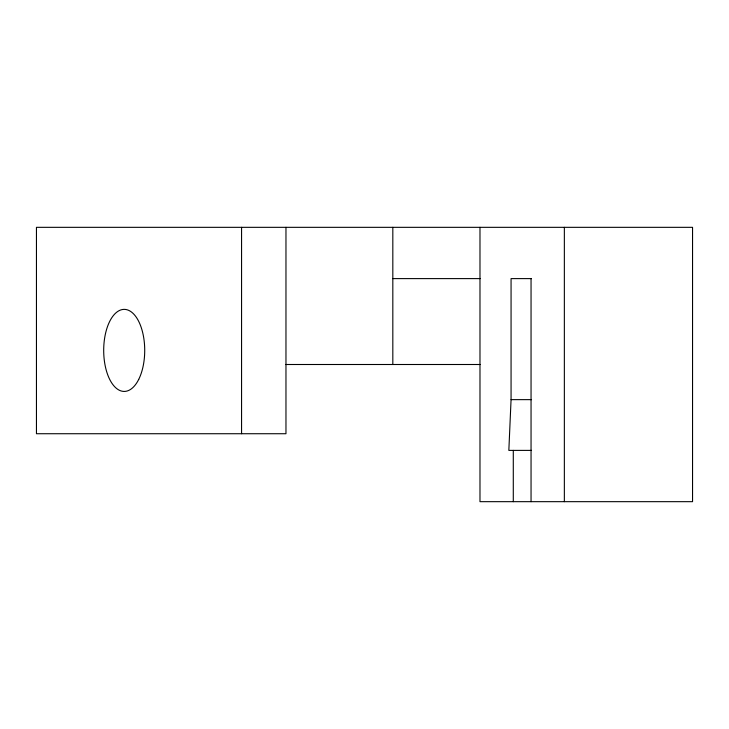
<?xml version="1.0" encoding="UTF-8"?>
<svg xmlns="http://www.w3.org/2000/svg" width="729" height="729" viewBox="0 0 729 729"><rect width="100%" height="100%" fill="white"/><g stroke="black" fill="none" stroke-linecap="round" stroke-linejoin="round"><path stroke-width="1.09" d="M531.487 278.606L511.065 278.606L511.065 399.638L508.842 450.394L531.532 450.394M392.822 278.606L480.101 278.606M285.877 364.5L480.101 364.5M511.065 399.638L531.487 399.638M564.355 227.33L564.355 501.67M531.049 278.606L531.049 501.67M513.289 450.394L513.289 501.67M479.983 227.33L479.983 501.67L692.55 501.67L692.55 227.33L36.45 227.33L36.45 433.728L285.968 433.728L285.968 227.33M392.822 227.33L392.822 364.5M241.563 227.33L241.563 433.728M138.71 379.408A41.024 20.512 -90 0 0 129.516 310.773A41.024 20.512 -90 0 0 104.393 361.019A41.024 20.512 -90 0 0 138.71 379.408"/></g></svg>
